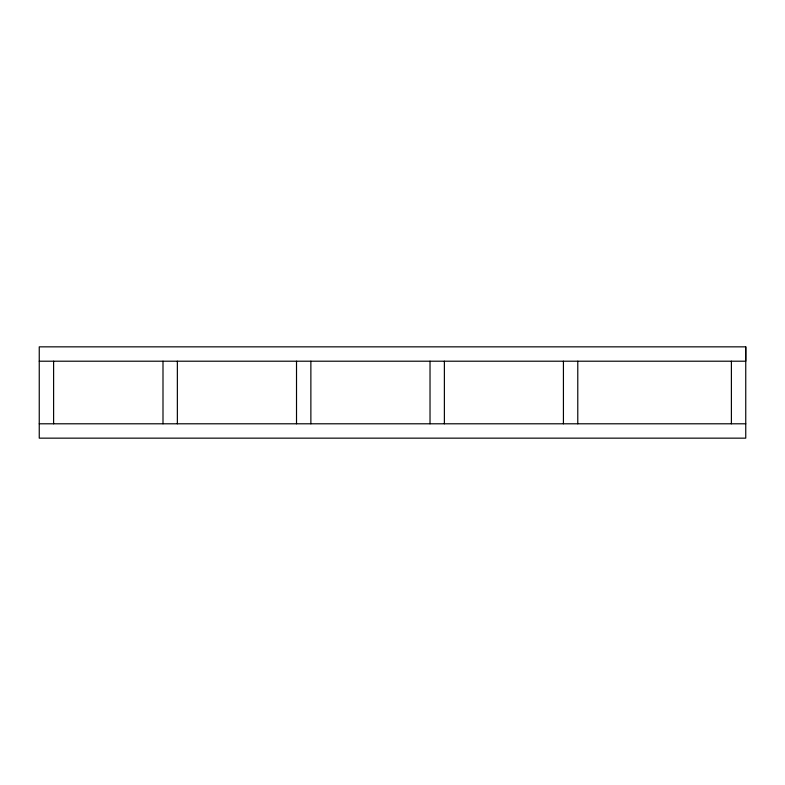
<?xml version="1.0" encoding="UTF-8"?>
<svg xmlns="http://www.w3.org/2000/svg" width="785" height="785" viewBox="0 0 785 785"><rect width="100%" height="100%" fill="white"/><g stroke="black" fill="none" stroke-linecap="round" stroke-linejoin="round"><path stroke-width="1.18" d="M745.75 346.842L745.75 438.158L39.25 438.158L39.25 346.842L745.75 346.842L745.75 361.208L39.25 361.208M39.25 423.792L745.75 423.792M731.394 361.208L731.394 423.792M577.78 361.208L577.78 423.792M563.424 361.208L563.424 423.792M444.379 361.208L444.379 423.792M430.023 361.208L430.023 423.792M310.87 361.208L310.87 423.792M296.514 361.208L296.514 423.792M177.361 361.208L177.361 423.792M162.995 361.208L162.995 423.792M53.606 361.208L53.606 423.792"/></g></svg>
